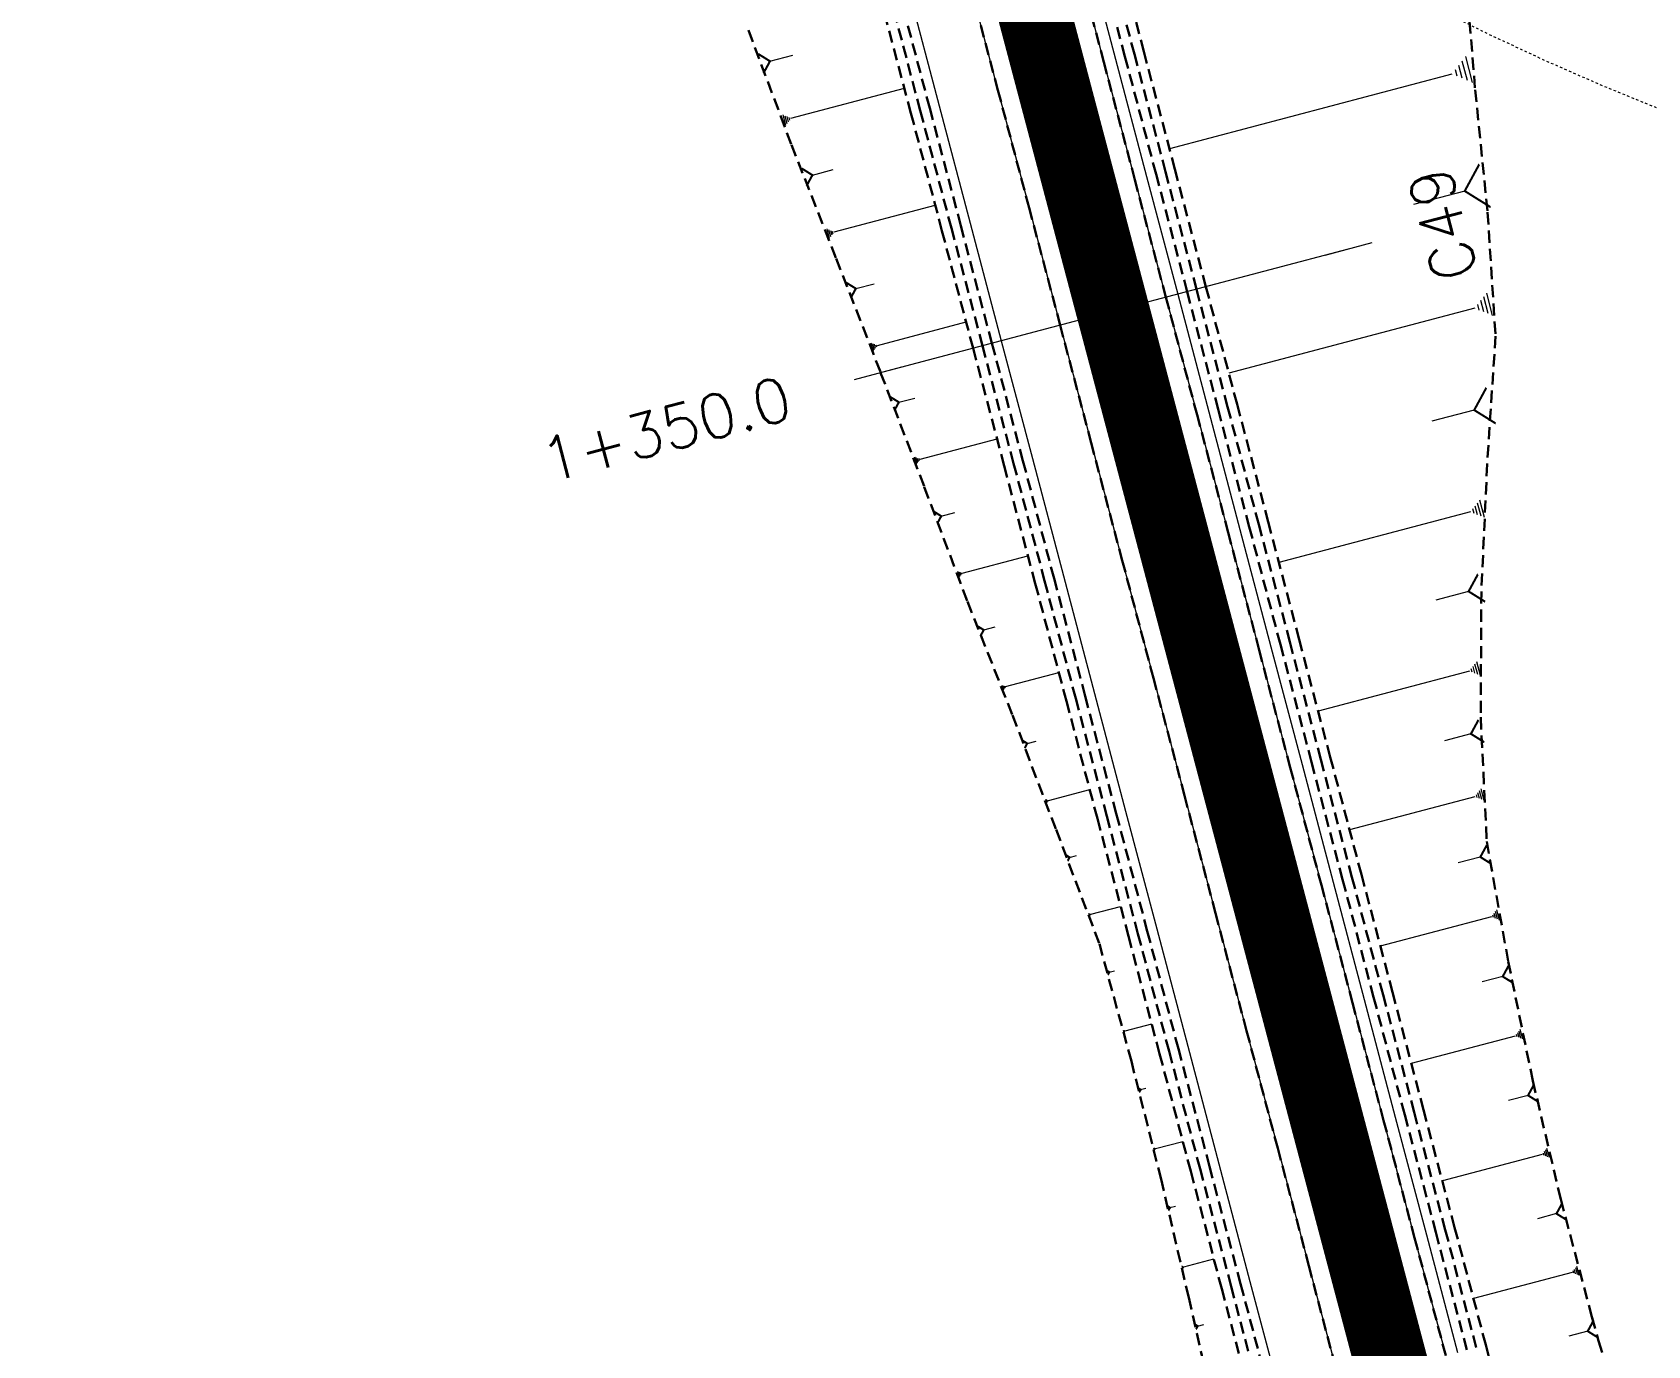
# Model space of a CAD drawing. Header units: metres. Extents: x 544752 to 548977, y 1840603 to 1844608.
# Drawn here: x 545449.7 to 545516.1, y 1843586.9 to 1843640.9 of the extents above; entities that cross this region are included whole.
import ezdxf

# ---------------------------------------------------------------- set-up
doc = ezdxf.new("R2010")
doc.units = ezdxf.units.M
doc.header["$MEASUREMENT"] = 0
for name, pattern in [('ACAD_ISO02W100', [15, 12, -3]), ('Anordnung Grundriss$0$GESTRICHELT', [0.75, 0.5, -0.25]), ('HIDDEN', [0.375, 0.25, -0.125])]:
    doc.linetypes.add(name, pattern=pattern)
doc.layers.add('C-ROAD', color=7, linetype='Continuous')
for name, color, linetype, lineweight in [('C-ROAD-CORR', 5, 'Continuous', 0), ('C-ROAD-SAMP', 150, 'HIDDEN', 0), ('C-ROAD-SAMP-TEXT', 11, 'Continuous', 0), ('C-TOPO-FEAT', 94, 'Continuous', 5), ('Đường', 5, 'ACAD_ISO02W100', 5)]:
    doc.layers.add(name, color=color, linetype=linetype, lineweight=lineweight)

# ---------------------------------------------------------------- blocks, each defined once
blk = doc.blocks.new('TB')
at = {"layer": 'Defpoints', "color": 5, "linetype": 'Anordnung Grundriss$0$GESTRICHELT', "lineweight": 5, "ltscale": 0.2}
blk.add_circle((-0.4049538253086098, -1.769394799566726e-07), 105.7280000291212, dxfattribs=at)

msp = doc.modelspace()

# ---------------------------------------------------------------- linework, layer by layer
at = {"layer": 'C-ROAD-CORR', "color": 160, "linetype": 'Continuous'}
for p, q in [((545480.0399001813, 1843639.661757034, 700.7319567514767), (545480.9826337878, 1843639.910929271, 699.756849856569)), ((545508.4916208172, 1843638.961218624, 707.2876753040516), (545508.3515265612, 1843639.49125987, 707.2876753040516)), ((545508.7033247966, 1843638.875406397, 707.4704228905472), (545508.4931834126, 1843639.670468267, 707.4704228905472)), ((545508.9150287759, 1843638.789594171, 707.6531704770427), (545508.6348402641, 1843639.849676664, 707.6531704770427)), ((545508.2799168378, 1843639.04703085, 707.104927717556), (545508.2098697098, 1843639.312051473, 707.104927717556)), ((545480.9026219767, 1843637.317191043, 700.2234017399289), (545485.5618182422, 1843638.548654893, 695.4042095818894)), ((545480.562781067, 1843637.454942374, 700.5167599761241), (545480.6752252438, 1843637.029514143, 700.5167599761241)), ((545480.6477412945, 1843637.420504541, 700.4434204170753), (545480.732074427, 1843637.101433368, 700.4434204170753)), ((545480.7327015218, 1843637.386066708, 700.3700808580265), (545480.7889236102, 1843637.173352593, 700.3700808580265)), ((545480.8176617493, 1843637.351628876, 700.2967412989777), (545480.8457727934, 1843637.245271818, 700.2967412989777)), ((545481.783301743, 1843634.979696045, 699.6959252950747), (545482.6348055219, 1843635.204755489, 698.8151810421293)), ((545482.6772381221, 1843632.647420869, 699.1544810075261), (545486.8313607203, 1843633.7453896, 694.8577066482106)), ((545482.3742371922, 1843632.770239461, 699.4160381536294), (545482.474492015, 1843632.390929182, 699.4160381536294)), ((545482.4499874247, 1843632.739534813, 699.3506488671036), (545482.5251785418, 1843632.455052104, 699.3506488671036)), ((545482.5257376572, 1843632.708830165, 699.2852595805778), (545482.5758650685, 1843632.519175026, 699.2852595805778)), ((545482.6014878897, 1843632.678125517, 699.2198702940519), (545482.6265515953, 1843632.583297948, 699.2198702940519)), ((545483.5679972444, 1843630.313871316, 698.6163879195719), (545484.3200506251, 1843630.512645203, 697.8385091721925)), ((545484.4562784989, 1843627.979327904, 698.0809083532869), (545488.1007777349, 1843628.942598993, 694.3112577231058)), ((545484.1904494021, 1843628.08707924, 698.310377945632), (545484.2784050693, 1843627.754302345, 698.310377945632)), ((545484.2569066763, 1843628.060141406, 698.2530105475457), (545484.3228734266, 1843627.810558735, 698.2530105475457)), ((545484.3233639505, 1843628.033203572, 698.1956431494594), (545484.3673417841, 1843627.866815125, 698.1956431494594)), ((545484.3898212247, 1843628.006265738, 698.1382757513732), (545484.4118101414, 1843627.923071514, 698.1382757513732)), ((545485.3366325865, 1843625.641650806, 697.55378309574), (545485.9924366041, 1843625.814985195, 696.8754588958573)), ((545508.9843705576, 1843625.31907002, 702.783223763629), (545507.23767589, 1843624.85740427, 700.9765479412769)), ((545486.2104738367, 1843623.301399118, 697.0335216088635), (545489.3710023726, 1843624.136752776, 693.7644611386031)), ((545485.9799454729, 1843623.394841633, 697.2325188229453), (545486.0562210812, 1843623.106255793, 697.2325188229453)), ((545486.0375775639, 1843623.371481004, 697.1827695194248), (545486.09478427, 1843623.155041625, 697.1827695194248)), ((545486.0952096549, 1843623.348120376, 697.1330202159044), (545486.1333474589, 1843623.203827456, 697.1330202159044)), ((545486.1528417458, 1843623.324759747, 697.0832709123839), (545486.1719106479, 1843623.252613287, 697.0832709123839)), ((545509.4097171866, 1843620.897787244, 701.6234413911632), (545509.2195642148, 1843621.617223723, 701.6234413911632)), ((545487.0783666715, 1843620.958839378, 696.5195225811838), (545487.6432773327, 1843621.108149907, 695.9352129979004)), ((545508.8350163813, 1843621.130736836, 701.1273468663137), (545500.9559065683, 1843619.048223382, 692.9776699566474)), ((545508.9786915827, 1843621.072499438, 701.2513704975261), (545508.9311533397, 1843621.252358557, 701.2513704975261)), ((545509.122366784, 1843621.01426204, 701.3753941287384), (545509.027290298, 1843621.373980279, 701.3753941287384)), ((545509.2660419852, 1843620.956024642, 701.4994177599508), (545509.1234272565, 1843621.495602001, 701.4994177599508)), ((545487.9411429416, 1843618.614294351, 696.010910244755), (545490.6419577348, 1843619.32814189, 693.2173499973779)), ((545487.7441460128, 1843618.694145213, 696.1809623779768), (545487.809326975, 1843618.447535541, 696.1809623779768)), ((545487.793395245, 1843618.674182497, 696.1384493446714), (545487.8422809667, 1843618.489225243, 696.1384493446714)), ((545487.8426444771, 1843618.654219782, 696.0959363113659), (545487.8752349584, 1843618.530914946, 696.0959363113659)), ((545487.8918937094, 1843618.634257067, 696.0534232780604), (545487.9081889499, 1843618.572604649, 696.0534232780604)), ((545508.7535301906, 1843617.86319419, 699.8683939387909), (545507.403838387, 1843617.506459557, 698.4723539815325)), ((545488.8242846507, 1843616.277812351, 695.4808332667108), (545489.297462407, 1843616.40287712, 694.9914066783991)), ((545509.2417278341, 1843614.406446185, 699.1080352389919), (545509.0916291319, 1843614.97433887, 699.1080352389919)), ((545489.72568477, 1843613.948559168, 694.9315124006672), (545491.9111514898, 1843614.526195977, 692.6709971793734)), ((545508.7880833595, 1843614.590326726, 698.7164392328297), (545502.5686477876, 1843612.946478809, 692.2834294544408)), ((545508.9014944781, 1843614.544356591, 698.8143382343702), (545508.8639698026, 1843614.686329762, 698.8143382343702)), ((545509.0149055969, 1843614.498386456, 698.9122372359108), (545508.9398562456, 1843614.782332798, 698.9122372359108)), ((545509.1283167155, 1843614.452416321, 699.0101362374513), (545509.0157426888, 1843614.878335834, 699.0101362374513)), ((545489.5662772338, 1843614.013173521, 695.0691165335735), (545489.6190208815, 1843613.813619952, 695.0691165335735)), ((545489.6061291179, 1843613.997019933, 695.0347155003469), (545489.6456868536, 1843613.847354756, 695.0347155003469)), ((545489.6459810019, 1843613.980866345, 695.0003144671203), (545489.6723528258, 1843613.88108956, 695.0003144671203)), ((545489.685832886, 1843613.964712756, 694.9659134338938), (545489.6990187978, 1843613.914824364, 694.9659134338938)), ((545490.6115487592, 1843611.613117824, 694.3985717515563), (545490.9847590411, 1843611.711760368, 694.012545501263)), ((545508.8483507446, 1843612.006804859, 697.8380835140101), (545507.7606967227, 1843611.719328965, 696.7130796647242)), ((545491.4826630261, 1843609.27180155, 693.881182185496), (545493.1812685078, 1843609.720756934, 692.1242469221245)), ((545509.200217549, 1843609.347559172, 697.2194292238352), (545509.1380415105, 1843609.58279983, 697.2194292238352)), ((545509.294175111, 1843609.309474354, 697.3005354824944), (545509.2009110535, 1843609.662335341, 697.3005354824944)), ((545509.3881326731, 1843609.271389536, 697.3816417411537), (545509.2637805963, 1843609.741870851, 697.3816417411537)), ((545491.3587670579, 1843609.322021621, 693.988131942437), (545491.3997608869, 1843609.166923041, 693.988131942437)), ((545491.38974105, 1843609.309466603, 693.9613945032017), (545491.4204864217, 1843609.193142668, 693.9613945032017)), ((545491.420715042, 1843609.296911586, 693.9346570639665), (545491.4412119564, 1843609.219362295, 693.9346570639665)), ((545491.451689034, 1843609.284356568, 693.9079196247312), (545491.4619374913, 1843609.245581923, 693.9079196247312)), ((545509.0123024248, 1843609.423728809, 697.0572167065167), (545503.8596947141, 1843608.06185226, 691.7276694503133)), ((545509.1062599869, 1843609.385643991, 697.1383229651759), (545509.0751719676, 1843609.50326432, 697.1383229651759)), ((545492.3526531288, 1843606.930048009, 693.3649762940959), (545492.6350959289, 1843607.004699962, 693.0728344632508)), ((545509.2354458628, 1843606.942795072, 696.3688760962281), (545508.3193549225, 1843606.70066471, 695.4213267714813)), ((545493.1317786467, 1843604.624239289, 692.9274184174434), (545493.1614740978, 1843604.511887689, 692.9274184174434)), ((545493.1542158449, 1843604.615144581, 692.9080501286577), (545493.1764874331, 1843604.530880881, 692.9080501286577)), ((545493.176653043, 1843604.606049873, 692.888681839872), (545493.1915007686, 1843604.549874072, 692.888681839872)), ((545493.1990902412, 1843604.596955165, 692.8693135510863), (545493.206514104, 1843604.568867265, 692.8693135510863)), ((545493.2215274394, 1843604.587860456, 692.8499452623006), (545494.4519774169, 1843604.913078494, 691.5772418721963)), ((545509.6891277716, 1843604.485456844, 695.9054787874328), (545505.123887744, 1843603.278826399, 691.1834693061736)), ((545509.7723747115, 1843604.451713476, 695.9773393984693), (545509.7448305478, 1843604.555925763, 695.9773393984693)), ((545509.8556216513, 1843604.417970108, 696.0492000095059), (545509.800533324, 1843604.626394682, 696.0492000095059)), ((545509.9388685911, 1843604.38422674, 696.1210606205424), (545509.8562361002, 1843604.696863601, 696.1210606205424)), ((545510.0221155308, 1843604.350483373, 696.1929212315789), (545509.9119388765, 1843604.76733252, 696.1929212315789)), ((545493.9853292808, 1843602.211054608, 692.4446163061372), (545494.1982701162, 1843602.26733662, 692.224363123867)), ((545510.1558257034, 1843602.03055394, 695.4551808083277), (545509.3078947597, 1843601.806438825, 694.5781320811343)), ((545494.5608609428, 1843599.830514708, 692.2215062669994), (545494.5871103881, 1843599.731200938, 692.2215062669994)), ((545494.5806944184, 1843599.822475394, 692.2043855694264), (545494.6003815024, 1843599.747990067, 692.2043855694264)), ((545494.6005278941, 1843599.81443608, 692.1872648718535), (545494.6136526166, 1843599.764779196, 692.1872648718535)), ((545494.6203613697, 1843599.806396767, 692.1701441742805), (545494.626923731, 1843599.781568324, 692.1701441742805)), ((545494.6401948453, 1843599.798357453, 692.1530234767075), (545495.7278573733, 1843600.085835595, 691.0280108293678)), ((545510.7482442643, 1843599.55302642, 695.1202555264596), (545510.7224715388, 1843599.650536538, 695.1202555264596)), ((545510.8261373725, 1843599.521453178, 695.1874945910691), (545510.7745919218, 1843599.716473415, 695.1874945910691)), ((545510.9040304809, 1843599.489879935, 695.2547336556787), (545510.8267123047, 1843599.782410291, 695.2547336556787)), ((545510.9819235893, 1843599.458306693, 695.3219727202883), (545510.8788326876, 1843599.848347167, 695.3219727202883)), ((545510.6703511559, 1843599.584599662, 695.05301646185), (545506.3987138188, 1843598.45557082, 690.6346919302498)), ((545495.2741239364, 1843597.380183035, 691.8830776582927), (545495.4849087717, 1843597.435895199, 691.6650545127351)), ((545511.1981402058, 1843597.141530488, 694.6643466079653), (545510.3952736842, 1843596.929326271, 693.8339098063446)), ((545495.8047148092, 1843594.989415689, 691.7060420607456), (545495.8317231166, 1843594.887230793, 691.7060420607456)), ((545495.8251216635, 1843594.981143962, 691.6884264098511), (545495.8453778941, 1843594.90450529, 691.6884264098511)), ((545495.8863422266, 1843594.95632878, 691.6355794571675), (545497.0054486942, 1843595.252117814, 690.4780430913812)), ((545495.8455285178, 1843594.972872235, 691.6708107589566), (545495.8590326717, 1843594.921779787, 691.6708107589566)), ((545495.8659353723, 1843594.964600507, 691.653195108062), (545495.8726874491, 1843594.939054284, 691.653195108062)), ((545511.7755550287, 1843594.709255935, 694.3261664222687), (545507.6753323884, 1843593.625533406, 690.0851429348182)), ((545511.8503223979, 1843594.678949682, 694.390707279384), (545511.8255838952, 1843594.772546859, 694.390707279384)), ((545511.9250897672, 1843594.648643429, 694.4552481364992), (545511.8756127616, 1843594.835837783, 694.4552481364992)), ((545511.9998571364, 1843594.618337176, 694.5197889936145), (545511.9256416281, 1843594.899128706, 694.5197889936145)), ((545512.0746245057, 1843594.588030922, 694.5843298507298), (545511.9756704945, 1843594.96241963, 694.5843298507298)), ((545496.4797295552, 1843592.527935485, 691.4074935055938), (545496.704379039, 1843592.587312189, 691.1751296023054)), ((545512.3660963906, 1843592.280249248, 694.0014905877555), (545511.5843145598, 1843592.073617887, 693.1928625211349)), ((545497.053578528, 1843590.094832639, 691.1995490339992), (545498.2826967698, 1843590.419698688, 689.9282231110557)), ((545496.9639268718, 1843590.131172098, 691.2769383387114), (545496.9935901829, 1843590.018942098, 691.2769383387114)), ((545496.9863397857, 1843590.122087233, 691.2575910125333), (545497.0085872692, 1843590.037914733, 691.2575910125333)), ((545497.0087526998, 1843590.113002368, 691.2382436863553), (545497.0235843555, 1843590.056887368, 691.2382436863553)), ((545497.0311656139, 1843590.103917503, 691.2188963601773), (545497.0385814417, 1843590.075860003, 691.2188963601773)), ((545513.0059705767, 1843589.863524017, 693.7275674905716), (545508.9528113494, 1843588.792240734, 689.5352235646894)), ((545513.0798797468, 1843589.833565627, 693.7913675310812), (545513.055425199, 1843589.926088471, 693.7913675310812)), ((545513.153788917, 1843589.803607236, 693.8551675715908), (545513.1048798212, 1843589.988652925, 693.8551675715908)), ((545513.2276980871, 1843589.773648846, 693.9189676121003), (545513.1543344435, 1843590.051217379, 693.9189676121003)), ((545513.3016072572, 1843589.743690456, 693.9827676526099), (545513.2037890658, 1843590.113781833, 693.9827676526099)), ((545497.6175807274, 1843587.659500771, 691.0017337421117), (545497.8690848126, 1843587.725975367, 690.7415930556245)), ((545513.6500345874, 1843587.447929897, 693.4579866747307), (545512.8670415463, 1843587.240978403, 692.648105805139))]:
    msp.add_line(p, q, dxfattribs=at)
at = {"layer": 'C-ROAD-CORR', "color": 5, "linetype": 'Anordnung Grundriss$0$GESTRICHELT', "lineweight": 30, "extrusion": (-0.6836310248872125, -0.1806892963238237, -0.7071067811905504), "const_width": 0.1, "elevation": -706528.524208465}
msp.add_lwpolyline([(-1643042.620162731, -705536.9957062524), (-1643043.028067767, -705537.5395796323), (-1643043.435972801, -705536.9957062524)], dxfattribs=at)
at = {"layer": 'C-ROAD-CORR', "color": 5, "linetype": 'Anordnung Grundriss$0$GESTRICHELT', "lineweight": 30, "extrusion": (-0.6836310248868873, -0.180689296268333, -0.7071067812050447), "const_width": 0.1, "elevation": -706528.1373662164}
msp.add_lwpolyline([(-1643037.687597099, -705538.1266941752), (-1643038.056028516, -705538.6179360647), (-1643038.424459934, -705538.1266941752)], dxfattribs=at)
at = {"layer": 'C-ROAD-CORR', "color": 5, "linetype": 'Anordnung Grundriss$0$GESTRICHELT', "lineweight": 30, "extrusion": (-0.6836310248449736, -0.1806892962340793, -0.7071067812543198), "const_width": 0.1, "elevation": -706527.7509406651}
msp.add_lwpolyline([(-1643032.763689619, -705539.3244374513), (-1643033.089090515, -705539.7583053132), (-1643033.414491412, -705539.3244374513)], dxfattribs=at)
at = {"layer": 'C-ROAD-CORR', "color": 5, "linetype": 'Anordnung Grundriss$0$GESTRICHELT', "lineweight": 30, "extrusion": (-0.6836310248926135, -0.1806892962598821, 0.7071067812016679), "const_width": 0.1, "elevation": -705553.2847597974}
msp.add_lwpolyline([(-1643022.521134206, 706548.1780438013), (-1643021.765368691, 706547.170356448), (-1643021.009603176, 706548.1780438016)], dxfattribs=at)
at = {"layer": 'C-ROAD-CORR', "color": 5, "linetype": 'Anordnung Grundriss$0$GESTRICHELT', "lineweight": 30, "extrusion": (-0.6836310249132547, -0.1806892962709363, -0.7071067811788874), "const_width": 0.1, "elevation": -706527.3645444885}
msp.add_lwpolyline([(-1643027.836260245, -705540.4961681062), (-1643028.120015655, -705540.8745086523), (-1643028.403771065, -705540.4961681061)], dxfattribs=at)
at = {"layer": 'C-ROAD-CORR', "color": 5, "linetype": 'Anordnung Grundriss$0$GESTRICHELT', "lineweight": 30, "extrusion": (-0.6836310249772628, -0.1806892962458864, -0.7071067811234054), "const_width": 0.1, "elevation": -706526.977770116}
msp.add_lwpolyline([(-1643022.903231256, -705541.6243855616), (-1643023.147658634, -705541.9502887315), (-1643023.39208601, -705541.6243855616)], dxfattribs=at)
at = {"layer": 'C-ROAD-CORR', "color": 5, "linetype": 'Anordnung Grundriss$0$GESTRICHELT', "lineweight": 30, "extrusion": (-0.683631024921831, -0.1806892961533178, 0.7071067812006511), "const_width": 0.1, "elevation": -705553.8406686144}
msp.add_lwpolyline([(-1643015.20015839, 706544.3827234013), (-1643014.616169362, 706543.6040713639), (-1643014.032180335, 706544.3827234011)], dxfattribs=at)
at = {"layer": 'C-ROAD-CORR', "color": 5, "linetype": 'Anordnung Grundriss$0$GESTRICHELT', "lineweight": 30, "extrusion": (-0.683631024964666, -0.1806892960331229, -0.7071067811899521), "const_width": 0.1, "elevation": -706526.5906589973}
msp.add_lwpolyline([(-1643017.971450183, -705542.7592575712), (-1643018.176186269, -705543.0322390198), (-1643018.380922356, -705542.7592575713)], dxfattribs=at)
at = {"layer": 'C-ROAD-CORR', "color": 5, "linetype": 'Anordnung Grundriss$0$GESTRICHELT', "lineweight": 30, "extrusion": (-0.6836310249239513, -0.1806892961364998, 0.7071067812028988), "const_width": 0.1, "elevation": -705554.2829204393}
msp.add_lwpolyline([(-1643009.400614185, 706541.8025147001), (-1643008.930004515, 706541.1750351394), (-1643008.459394844, 706541.8025147001)], dxfattribs=at)
at = {"layer": 'C-ROAD-CORR', "color": 5, "linetype": 'Anordnung Grundriss$0$GESTRICHELT', "lineweight": 30, "extrusion": (-0.6836310250036903, -0.1806892964419957, -0.7071067810477428), "const_width": 0.1, "elevation": -706526.2051283561}
msp.add_lwpolyline([(-1643013.047627, -705543.9616641896), (-1643013.209108834, -705544.1769733038), (-1643013.37059067, -705543.9616641899)], dxfattribs=at)
at = {"layer": 'C-ROAD-CORR', "color": 5, "linetype": 'Anordnung Grundriss$0$GESTRICHELT', "lineweight": 30, "extrusion": (-0.683631024991391, -0.1806892965904682, -0.7071067810216942), "const_width": 0.1, "elevation": -706525.8186253716}
msp.add_lwpolyline([(-1643008.114190224, -705545.0891986587), (-1643008.23639849, -705545.2521430146), (-1643008.358606757, -705545.0891986586)], dxfattribs=at)
at = {"layer": 'C-ROAD-CORR', "color": 5, "linetype": 'Anordnung Grundriss$0$GESTRICHELT', "lineweight": 30, "extrusion": (-0.6836310249351975, -0.1806892962260292, 0.7071067811691483), "const_width": 0.1, "elevation": -705554.671596051}
msp.add_lwpolyline([(-1643004.331461855, 706540.0143732277), (-1643003.935084655, 706539.4858702947), (-1643003.538707455, 706540.0143732276)], dxfattribs=at)
at = {"layer": 'C-ROAD-CORR', "color": 5, "linetype": 'Anordnung Grundriss$0$GESTRICHELT', "lineweight": 30, "extrusion": (-0.6836310247908715, -0.180689296089557, -0.7071067813435559), "const_width": 0.1, "elevation": -706525.4302764157}
msp.add_lwpolyline([(-1643003.165346916, -705546.0431744758), (-1643003.257482848, -705546.1660223844), (-1643003.349618779, -705546.0431744758)], dxfattribs=at)
at = {"layer": 'C-ROAD-CORR', "color": 5, "linetype": 'Anordnung Grundriss$0$GESTRICHELT', "lineweight": 30, "extrusion": (-0.683631024900698, -0.1806892962897436, 0.7071067811862213), "const_width": 0.1, "elevation": -705555.0593856386}
msp.add_lwpolyline([(-1642999.317527041, 706539.0707143911), (-1642998.95064153, 706538.581533709), (-1642998.583756019, 706539.0707143907)], dxfattribs=at)
at = {"layer": 'C-ROAD-CORR', "color": 5, "linetype": 'Anordnung Grundriss$0$GESTRICHELT', "lineweight": 30, "extrusion": (-0.6836310249776323, -0.1806892959379229, -0.7071067812017431), "const_width": 0.1, "elevation": -706525.0412040842}
msp.add_lwpolyline([(-1642998.166736362, -705546.4491983396), (-1642998.257939428, -705546.5708024282), (-1642998.349142494, -705546.44919834)], dxfattribs=at)
at = {"layer": 'C-ROAD-CORR', "color": 5, "linetype": 'Anordnung Grundriss$0$GESTRICHELT', "lineweight": 30, "extrusion": (-0.6836310248506801, -0.1806892963578088, 0.7071067812171857), "const_width": 0.1, "elevation": -705555.4478523668}
msp.add_lwpolyline([(-1642994.304862254, 706538.3148363429), (-1642993.957475362, 706537.8516538214), (-1642993.610088471, 706538.3148363429)], dxfattribs=at)
at = {"layer": 'C-ROAD-CORR', "color": 5, "linetype": 'Anordnung Grundriss$0$GESTRICHELT', "lineweight": 30, "extrusion": (-0.6836310250471787, -0.1806892961455227, -0.707106781081457), "const_width": 0.1, "elevation": -706524.6527760996}
msp.add_lwpolyline([(-1642993.16125249, -705546.7251090389), (-1642993.258454557, -705546.8547117952), (-1642993.355656625, -705546.7251090389)], dxfattribs=at)
at = {"layer": 'C-ROAD-CORR', "color": 5, "linetype": 'Anordnung Grundriss$0$GESTRICHELT', "lineweight": 30, "extrusion": (-0.6836310249436323, -0.1806892961944631, 0.7071067811690597), "const_width": 0.1, "elevation": -705555.8363815472}
msp.add_lwpolyline([(-1642989.297656158, 706537.7536854523), (-1642988.95939226, 706537.3026669207), (-1642988.621128361, 706537.753685452)], dxfattribs=at)
at = {"layer": 'C-ROAD-CORR', "color": 5, "linetype": 'Anordnung Grundriss$0$GESTRICHELT', "lineweight": 30, "extrusion": (-0.6836310247839905, -0.180689296517934, -0.707106781240744), "const_width": 0.1, "elevation": -706524.2646000555}
msp.add_lwpolyline([(-1642988.151466779, -705546.8955893314), (-1642988.260288383, -705547.0406848026), (-1642988.369109986, -705546.8955893314)], dxfattribs=at)
at = {"layer": 'C-ROAD-CORR', "color": 5, "linetype": 'Anordnung Grundriss$0$GESTRICHELT', "lineweight": 30, "extrusion": (-0.6836310249847288, -0.1806892962602702, 0.7071067811125116), "const_width": 0.1, "elevation": -705556.2254322319}
msp.add_lwpolyline([(-1642984.298128676, 706537.3746913661), (-1642983.959340706, 706536.9229740741), (-1642983.620552737, 706537.3746913659)], dxfattribs=at)
at = {"layer": 'C-ROAD-CORR', "color": 5, "linetype": 'Anordnung Grundriss$0$GESTRICHELT', "lineweight": 30}
msp.add_polyline3d([(545488.1312297294, 1843643.306909532, 695.938017877563), (545489.408895996, 1843638.472908196, 695.3880178775669), (545490.6865622626, 1843633.638906861, 694.8380178775708), (545491.9642285293, 1843628.804905525, 694.2880178775748), (545493.2418947958, 1843623.97090419, 693.7380178775787), (545494.5195610625, 1843619.136902855, 693.1880178775826), (545495.797227329, 1843614.302901519, 692.6380178775865), (545497.0748935957, 1843609.468900184, 692.0880178775905), (545498.3525598622, 1843604.634898848, 691.5380178775945), (545499.6302261289, 1843599.800897513, 690.9880178775984), (545500.9078923954, 1843594.966896177, 690.4380178776023), (545502.185558662, 1843590.132894842, 689.8880178776063), (545503.4632249286, 1843585.298893506, 689.3380178776102)], dxfattribs=at)
at = {"layer": 'C-ROAD-CORR', "color": 160, "linetype": 'Anordnung Grundriss$0$GESTRICHELT', "lineweight": 30}
msp.add_polyline3d([(545488.1312297294, 1843643.306909532, 695.788017877563), (545489.408895996, 1843638.472908196, 695.2380178775669), (545490.6865622626, 1843633.638906861, 694.6880178775708), (545491.9642285293, 1843628.804905525, 694.1380178775748), (545493.2418947958, 1843623.97090419, 693.5880178775787), (545494.5195610625, 1843619.136902855, 693.0380178775827), (545495.797227329, 1843614.302901519, 692.4880178775866), (545497.0748935957, 1843609.468900184, 691.9380178775905), (545498.3525598622, 1843604.634898848, 691.3880178775945), (545499.6302261289, 1843599.800897513, 690.8380178775984), (545500.9078923954, 1843594.966896177, 690.2880178776023), (545502.185558662, 1843590.132894842, 689.7380178776064), (545503.4632249286, 1843585.298893506, 689.1880178776103)], dxfattribs=at)
at = {"layer": 'C-ROAD-CORR', "color": 1, "linetype": 'Anordnung Grundriss$0$GESTRICHELT', "lineweight": 30}
msp.add_polyline3d([(545484.5540687412, 1843642.361436495, 695.838017877563), (545485.8317350078, 1843637.527435159, 695.2880178775669), (545487.1094012744, 1843632.693433824, 694.7380178775708), (545488.387067541, 1843627.859432488, 694.1880178775748), (545489.6647338076, 1843623.025431153, 693.6380178775787), (545490.9424000742, 1843618.191429817, 693.0880178775826), (545492.2200663408, 1843613.357428482, 692.5380178775865), (545493.4977326074, 1843608.523427146, 691.9880178775904), (545494.775398874, 1843603.689425811, 691.4380178775945), (545496.0530651406, 1843598.855424475, 690.8880178775984), (545497.3307314072, 1843594.02142314, 690.3380178776023), (545498.6083976738, 1843589.187421805, 689.7880178776063), (545499.8860639404, 1843584.353420469, 689.2380178776102)], dxfattribs=at)
at = {"layer": 'C-ROAD-CORR', "color": 92, "linetype": 'Anordnung Grundriss$0$GESTRICHELT', "lineweight": 30}
for points in [[(545484.940788848, 1843642.463649796, 695.438017877563), (545486.2184551146, 1843637.62964846, 694.8880178775669), (545487.4961213812, 1843632.795647125, 694.3380178775708), (545488.7737876478, 1843627.961645789, 693.7880178775748), (545490.0514539144, 1843623.127644454, 693.2380178775787), (545491.329120181, 1843618.293643119, 692.6880178775826), (545492.6067864476, 1843613.459641783, 692.1380178775865), (545493.8844527142, 1843608.625640448, 691.5880178775905), (545495.1621189808, 1843603.791639112, 691.0380178775945), (545496.4397852474, 1843598.957637777, 690.4880178775984), (545497.717451514, 1843594.123636441, 689.9380178776023), (545498.9951177806, 1843589.289635106, 689.3880178776063), (545500.2727840472, 1843584.45563377, 688.8380178776102)], [(545485.3275089548, 1843642.565863097, 695.438017877563), (545486.6051752215, 1843637.731861762, 694.8880178775669), (545487.882841488, 1843632.897860426, 694.3380178775708), (545489.1605077547, 1843628.063859091, 693.7880178775748), (545490.4381740212, 1843623.229857755, 693.2380178775787), (545491.7158402879, 1843618.39585642, 692.6880178775826), (545492.9935065544, 1843613.561855084, 692.1380178775865), (545494.271172821, 1843608.727853749, 691.5880178775905), (545495.5488390876, 1843603.893852414, 691.0380178775945), (545496.8265053543, 1843599.059851078, 690.4880178775984), (545498.1041716208, 1843594.225849743, 689.9380178776023), (545499.3818378875, 1843589.391848407, 689.3880178776063), (545500.659504154, 1843584.557847072, 688.8380178776102)]]:
    msp.add_polyline3d(points, dxfattribs=at)
at = {"layer": 'C-ROAD-SAMP', "color": 1, "linetype": 'Continuous', "lineweight": 13}
msp.add_lwpolyline([(545503.807531801, 1843631.935187879), (545494.1395291302, 1843629.379855345), (545484.4715264593, 1843626.824522812)], dxfattribs=at)
at = {"layer": 'C-ROAD-SAMP-TEXT', "color": 4, "linetype": 'Continuous', "lineweight": 9}
msp.add_line((545504.7743320682, 1843632.190721132), (545502.840731534, 1843631.679654625), dxfattribs=at)
at = {"layer": 'C-ROAD-SAMP-TEXT', "color": 1, "linetype": 'Continuous', "lineweight": -3}
msp.add_line((545493.1727288631, 1843629.124322092), (545495.1063293973, 1843629.635388599), dxfattribs=at)
at = {"layer": 'C-ROAD-SAMP-TEXT', "color": 4, "linetype": 'Continuous', "lineweight": 5}
msp.add_line((545485.4383267264, 1843627.080056065), (545483.5047261922, 1843626.568989559), dxfattribs=at)
at = {"layer": 'C-TOPO-FEAT', "color": 94, "linetype": 'Continuous', "lineweight": 0, "ltscale": 2}
for points in [[(545488.1312297294, 1843643.306909532, 695.4880178775629), (545489.408895996, 1843638.472908196, 694.9380178775668), (545490.6865622626, 1843633.638906861, 694.3880178775707), (545491.9642285293, 1843628.804905525, 693.8380178775748), (545493.2418947958, 1843623.97090419, 693.2880178775787), (545494.5195610625, 1843619.136902855, 692.7380178775826), (545495.797227329, 1843614.302901519, 692.1880178775865), (545497.0748935957, 1843609.468900184, 691.6380178775904), (545498.3525598622, 1843604.634898848, 691.0880178775944), (545499.6302261289, 1843599.800897513, 690.5380178775983), (545500.9078923954, 1843594.966896177, 689.9880178776023), (545502.185558662, 1843590.132894842, 689.4380178776063), (545503.4632249286, 1843585.298893506, 688.8880178776102)], [(545485.7142290616, 1843642.668076399, 695.838017877563), (545486.9918953283, 1843637.834075063, 695.2880178775669), (545488.2695615948, 1843633.000073728, 694.7380178775708), (545489.5472278615, 1843628.166072392, 694.1880178775748), (545490.824894128, 1843623.332071057, 693.6380178775787), (545492.1025603947, 1843618.498069721, 693.0880178775826), (545493.3802266612, 1843613.664068386, 692.5380178775865), (545494.6578929279, 1843608.83006705, 691.9880178775904), (545495.9355591944, 1843603.996065715, 691.4380178775945), (545497.2132254611, 1843599.162064379, 690.8880178775984), (545498.4908917276, 1843594.328063044, 690.3380178776023), (545499.7685579943, 1843589.494061708, 689.7880178776063), (545501.0462242608, 1843584.660060373, 689.2380178776102)]]:
    msp.add_polyline3d(points, dxfattribs=at)

# ---------------------------------------------------------------- block references
at = {"layer": 'Đường', "rotation": 340.3922441258827}
msp.add_blockref('TB', (545555.8292185961, 1843735.92075559), dxfattribs=at)

# ---------------------------------------------------------------- next in the draw order: texts
at = {"layer": 'C-ROAD-SAMP-TEXT', "color": 1, "linetype": 'Continuous', "lineweight": 13, "insert": (545507.6747328694, 1843632.957320892), "char_height": 1.8, "width": 4.674857142857143, "attachment_point": 5, "rotation": 104.80518520438851, "bg_fill": 3, "box_fill_scale": 1.416666666666667, "bg_fill_color": 256, "bg_fill_true_color": 13158600, "bg_fill_transparency": 0}
msp.add_mtext('{\\Fsimplex.shx|c0;C49}', dxfattribs=at)
at = {"layer": 'C-ROAD-SAMP-TEXT', "color": 1, "linetype": 'Continuous', "lineweight": -3, "insert": (545475.7703240556, 1843624.524723532), "char_height": 1.8, "width": 10.908, "attachment_point": 5, "rotation": 14.805185204388504, "bg_fill": 3, "box_fill_scale": 1.416666666666667, "bg_fill_color": 256, "bg_fill_true_color": 13158600, "bg_fill_transparency": 0}
msp.add_mtext('{\\Fsimplex.shx|c0;1+350.0}', dxfattribs=at)

# ---------------------------------------------------------------- next in the draw order: linework, layer by layer
at = {"layer": 'C-ROAD', "color": 1, "linetype": 'ACAD_ISO02W100', "lineweight": 60, "ltscale": 0.1, "const_width": 3, "flags": 128}
msp.add_lwpolyline([(545480.88680694, 1843679.521021658), (545507.3180593282, 1843579.51939159)], dxfattribs=at)
at = {"layer": 'C-ROAD-CORR', "color": 160, "linetype": 'Continuous'}
for p, q in [((545508.0682128584, 1843639.132843076, 706.9221801310605), (545496.4584229499, 1843636.064280224, 694.9137122978722)), ((545508.5944716108, 1843634.32434477, 705.6760692714137), (545506.488864254, 1843633.767815447, 703.4981557679166)), ((545509.0052465023, 1843629.507963036, 704.31870181554), (545498.8974315969, 1843626.836384516, 693.8637865145047)), ((545509.1895620374, 1843629.433252459, 704.4778070873222), (545509.1285770058, 1843629.663986988, 704.4778070873222)), ((545509.3738775724, 1843629.358541883, 704.6369123591044), (545509.2519075093, 1843629.820010941, 704.6369123591044)), ((545509.5581931075, 1843629.283831306, 704.7960176308866), (545509.3752380126, 1843629.976034893, 704.7960176308866)), ((545509.7425086425, 1843629.209120729, 704.9551229026688), (545509.4985685161, 1843630.132058845, 704.9551229026688))]:
    msp.add_line(p, q, dxfattribs=at)
at = {"layer": 'C-ROAD-CORR', "color": 5, "linetype": 'Anordnung Grundriss$0$GESTRICHELT', "lineweight": 30, "extrusion": (-0.6836310249189097, -0.1806892961796665, 0.7071067811967425), "const_width": 0.1, "elevation": -705552.599685323}
msp.add_lwpolyline([(-1643031.482482893, 706551.7911215178), (-1643030.571421872, 706550.5763734888), (-1643029.66036085, 706551.7911215178)], dxfattribs=at)
at = {"layer": 'C-ROAD-CORR', "color": 92, "linetype": 'Anordnung Grundriss$0$GESTRICHELT', "lineweight": 30}
for points in [[(545493.7386712785, 1843644.789002401, 695.518017877563), (545495.0163375451, 1843639.955001066, 694.9680178775669), (545496.2940038117, 1843635.12099973, 694.4180178775708), (545497.5716700783, 1843630.286998395, 693.8680178775749), (545498.8493363449, 1843625.452997059, 693.3180178775788), (545500.1270026115, 1843620.618995724, 692.7680178775827), (545501.4046688781, 1843615.784994388, 692.2180178775866), (545502.6823351447, 1843610.950993053, 691.6680178775905), (545503.9600014113, 1843606.116991717, 691.1180178775945), (545505.2376676779, 1843601.282990382, 690.5680178775984), (545506.5153339445, 1843596.448989047, 690.0180178776023), (545507.7930002111, 1843591.614987711, 689.4680178776064), (545509.0706664777, 1843586.780986376, 688.9180178776103)], [(545493.3519511716, 1843644.6867891, 695.518017877563), (545494.6296174383, 1843639.852787764, 694.9680178775669), (545495.9072837048, 1843635.018786429, 694.4180178775708), (545497.1849499715, 1843630.184785093, 693.8680178775749), (545498.462616238, 1843625.350783758, 693.3180178775788), (545499.7402825047, 1843620.516782423, 692.7680178775827), (545501.0179487712, 1843615.682781087, 692.2180178775866), (545502.2956150379, 1843610.848779752, 691.6680178775905), (545503.5732813044, 1843606.014778416, 691.1180178775945), (545504.8509475711, 1843601.180777081, 690.5680178775984), (545506.1286138376, 1843596.346775745, 690.0180178776023), (545507.4062801043, 1843591.51277441, 689.4680178776064), (545508.6839463708, 1843586.678773074, 688.9180178776103)]]:
    msp.add_polyline3d(points, dxfattribs=at)
at = {"layer": 'C-ROAD-CORR', "color": 1, "linetype": 'Anordnung Grundriss$0$GESTRICHELT', "lineweight": 30}
for points in [[(545494.1253913853, 1843644.891215703, 695.918017877563), (545495.403057652, 1843640.057214367, 695.3680178775669), (545496.6807239185, 1843635.223213032, 694.8180178775708), (545497.9583901851, 1843630.389211696, 694.2680178775748), (545499.2360564517, 1843625.555210361, 693.7180178775787), (545500.5137227183, 1843620.721209025, 693.1680178775827), (545501.7913889849, 1843615.88720769, 692.6180178775866), (545503.0690552515, 1843611.053206354, 692.0680178775905), (545504.3467215181, 1843606.219205019, 691.5180178775945), (545505.6243877847, 1843601.385203683, 690.9680178775984), (545506.9020540513, 1843596.551202348, 690.4180178776023), (545508.179720318, 1843591.717201012, 689.8680178776063), (545509.4573865845, 1843586.883199677, 689.3180178776103), (545509.7185387173, 1843585.895140595, 689.2055991053927)], [(545508.6138002891, 1843643.548922179, 709.0324148443623), (545509.0227718357, 1843638.485317692, 707.583889316894), (545509.5365715737, 1843633.449420157, 706.2437917604253), (545509.8601103331, 1843628.363235083, 704.7068997004535), (545509.5165437269, 1843623.10072858, 702.4799940064146), (545509.2796179941, 1843617.866408136, 700.363391212843), (545509.2495514974, 1843612.686762288, 698.460751161013), (545509.4997371093, 1843607.581189374, 696.8479870208071), (545510.3821821378, 1843602.642727818, 695.8891939623252), (545511.3939890887, 1843597.738457682, 695.0642050895137), (545512.5399332324, 1843592.869641107, 694.3779596544667), (545513.8198401821, 1843588.036232003, 693.8302772823035), (545514.0902329527, 1843587.050615297, 693.7274164695785), (545514.6721394263, 1843585.147110313, 693.596023380847)], [(545479.152746151, 1843640.93382256, 701.4248208337355), (545480.9218311874, 1843636.229707242, 700.3665268389759), (545482.7614840153, 1843631.544243572, 699.2352417687068), (545484.588304571, 1843626.855388227, 698.117229628303), (545486.3824551923, 1843622.157897949, 697.0330093013538), (545488.1516628362, 1843617.453815038, 695.9745884888781), (545490.0082853363, 1843612.772836592, 694.8257510110545), (545491.7962814976, 1843608.07371964, 693.7478964872748), (545493.579225912, 1843603.37326747, 692.6752671861813), (545494.8914328715, 1843598.548395523, 692.0895403726732), (545496.1119113453, 1843593.699278984, 691.598691983133), (545497.250232862, 1843588.828447687, 691.1928218046515), (545498.3456347988, 1843583.946272392, 690.8313450559881)]]:
    msp.add_polyline3d(points, dxfattribs=at)
at = {"layer": 'C-ROAD-CORR', "color": 5, "linetype": 'Anordnung Grundriss$0$GESTRICHELT', "lineweight": 30}
msp.add_polyline3d([(545492.4818309313, 1843644.456809172, 695.938017877563), (545493.7594971979, 1843639.622807836, 695.3880178775669), (545495.0371634645, 1843634.788806501, 694.8380178775708), (545496.3148297311, 1843629.954805166, 694.2880178775748), (545497.5924959977, 1843625.12080383, 693.7380178775787), (545498.8701622643, 1843620.286802495, 693.1880178775826), (545500.1478285309, 1843615.452801159, 692.6380178775865), (545501.4254947975, 1843610.618799824, 692.0880178775905), (545502.7031610641, 1843605.784798488, 691.5380178775945), (545503.9808273307, 1843600.950797153, 690.9880178775984), (545505.2584935973, 1843596.116795817, 690.4380178776023), (545506.5361598639, 1843591.282794482, 689.8880178776063), (545507.8138261305, 1843586.448793147, 689.3380178776102)], dxfattribs=at)
at = {"layer": 'C-ROAD-CORR', "color": 160, "linetype": 'Anordnung Grundriss$0$GESTRICHELT', "lineweight": 30}
msp.add_polyline3d([(545492.4818309313, 1843644.456809172, 695.788017877563), (545493.7594971979, 1843639.622807836, 695.2380178775669), (545495.0371634645, 1843634.788806501, 694.6880178775708), (545496.3148297311, 1843629.954805166, 694.1380178775748), (545497.5924959977, 1843625.12080383, 693.5880178775787), (545498.8701622643, 1843620.286802495, 693.0380178775827), (545500.1478285309, 1843615.452801159, 692.4880178775866), (545501.4254947975, 1843610.618799824, 691.9380178775905), (545502.7031610641, 1843605.784798488, 691.3880178775945), (545503.9808273307, 1843600.950797153, 690.8380178775984), (545505.2584935973, 1843596.116795817, 690.2880178776023), (545506.5361598639, 1843591.282794482, 689.7380178776064), (545507.8138261305, 1843586.448793147, 689.1880178776103)], dxfattribs=at)
at = {"layer": 'C-ROAD-CORR', "color": 150, "linetype": 'Anordnung Grundriss$0$GESTRICHELT', "lineweight": 30}
msp.add_polyline3d([(545490.3065303303, 1843643.881859352, 696.005517877563), (545491.584196597, 1843639.047858016, 695.4555178775669), (545492.8618628635, 1843634.213856681, 694.9055178775708), (545494.1395291302, 1843629.379855345, 694.3555178775748), (545495.4171953967, 1843624.54585401, 693.8055178775787), (545496.6948616634, 1843619.711852675, 693.2555178775826), (545497.9725279299, 1843614.877851339, 692.7055178775865), (545499.2501941966, 1843610.043850004, 692.1555178775905), (545500.5278604631, 1843605.209848668, 691.6055178775945), (545501.8055267298, 1843600.375847333, 691.0555178775984), (545503.0831929963, 1843595.541845997, 690.5055178776023), (545504.360859263, 1843590.707844662, 689.9555178776063), (545505.6385255295, 1843585.873843326, 689.4055178776102)], dxfattribs=at)
msp.add_polyline3d([(545490.3065303303, 1843643.881859352, 696.005517877563), (545491.584196597, 1843639.047858016, 695.4555178775669), (545492.8618628635, 1843634.213856681, 694.9055178775708), (545494.1395291302, 1843629.379855345, 694.3555178775748), (545495.4171953967, 1843624.54585401, 693.8055178775787), (545496.6948616634, 1843619.711852675, 693.2555178775826), (545497.9725279299, 1843614.877851339, 692.7055178775865), (545499.2501941966, 1843610.043850004, 692.1555178775905), (545500.5278604631, 1843605.209848668, 691.6055178775945), (545501.8055267298, 1843600.375847333, 691.0555178775984), (545503.0831929963, 1843595.541845997, 690.5055178776023), (545504.360859263, 1843590.707844662, 689.9555178776063), (545505.6385255295, 1843585.873843326, 689.4055178776102)], dxfattribs=at)
at = {"layer": 'C-ROAD-CORR', "color": 11, "linetype": 'Anordnung Grundriss$0$GESTRICHELT', "lineweight": 30}
for points in [[(545508.6138002891, 1843643.548922179, 709.0324148443623), (545509.0227718357, 1843638.485317692, 707.583889316894), (545509.5365715737, 1843633.449420157, 706.2437917604253), (545509.8601103331, 1843628.363235083, 704.7068997004535), (545509.5165437269, 1843623.10072858, 702.4799940064146), (545509.2796179941, 1843617.866408136, 700.363391212843), (545509.2495514974, 1843612.686762288, 698.460751161013), (545509.4997371093, 1843607.581189374, 696.8479870208071), (545510.3821821378, 1843602.642727818, 695.8891939623252), (545511.3939890887, 1843597.738457682, 695.0642050895137), (545512.5399332324, 1843592.869641107, 694.3779596544667), (545513.8198401821, 1843588.036232003, 693.8302772823035), (545513.8692155299, 1843587.856252459, 693.8114942786734)], [(545479.152746151, 1843640.93382256, 701.4248208337355), (545480.9218311874, 1843636.229707242, 700.3665268389759), (545482.7614840153, 1843631.544243572, 699.2352417687068), (545484.588304571, 1843626.855388227, 698.117229628303), (545486.3824551923, 1843622.157897949, 697.0330093013538), (545488.1516628362, 1843617.453815038, 695.9745884888781), (545490.0082853363, 1843612.772836592, 694.8257510110545), (545491.7962814976, 1843608.07371964, 693.7478964872748), (545493.579225912, 1843603.37326747, 692.6752671861813), (545494.8914328715, 1843598.548395523, 692.0895403726732), (545496.1119113453, 1843593.699278984, 691.598691983133), (545497.250232862, 1843588.828447687, 691.1928218046515), (545498.3456347988, 1843583.946272392, 690.8313450559881)]]:
    msp.add_polyline3d(points, dxfattribs=at)
at = {"layer": 'C-TOPO-FEAT', "color": 94, "linetype": 'Continuous', "lineweight": 0, "ltscale": 2}
for points in [[(545492.4818309313, 1843644.456809172, 695.4880178775629), (545493.7594971979, 1843639.622807836, 694.9380178775668), (545495.0371634645, 1843634.788806501, 694.3880178775707), (545496.3148297311, 1843629.954805166, 693.8380178775748), (545497.5924959977, 1843625.12080383, 693.2880178775787), (545498.8701622643, 1843620.286802495, 692.7380178775826), (545500.1478285309, 1843615.452801159, 692.1880178775865), (545501.4254947975, 1843610.618799824, 691.6380178775904), (545502.7031610641, 1843605.784798488, 691.0880178775944), (545503.9808273307, 1843600.950797153, 690.5380178775983), (545505.2584935973, 1843596.116795817, 689.9880178776023), (545506.5361598639, 1843591.282794482, 689.4380178776063), (545507.8138261305, 1843586.448793147, 688.8880178776102)], [(545492.9652310648, 1843644.584575799, 695.918017877563), (545494.2428973315, 1843639.750574463, 695.3680178775669), (545495.520563598, 1843634.916573128, 694.8180178775708), (545496.7982298647, 1843630.082571792, 694.2680178775748), (545498.0758961312, 1843625.248570457, 693.7180178775787), (545499.3535623979, 1843620.414569121, 693.1680178775827), (545500.6312286644, 1843615.580567786, 692.6180178775866), (545501.9088949311, 1843610.74656645, 692.0680178775905), (545503.1865611976, 1843605.912565115, 691.5180178775945), (545504.4642274643, 1843601.078563779, 690.9680178775984), (545505.7418937308, 1843596.244562444, 690.4180178776023), (545507.0195599975, 1843591.410561108, 689.8680178776063), (545508.297226264, 1843586.576559773, 689.3180178776103)], [(545490.3065303303, 1843643.881859352, 695.855517877563), (545491.584196597, 1843639.047858016, 695.3055178775669), (545492.8618628635, 1843634.213856681, 694.7555178775708), (545494.1395291302, 1843629.379855345, 694.2055178775748), (545495.4171953967, 1843624.54585401, 693.6555178775787), (545496.6948616634, 1843619.711852675, 693.1055178775827), (545497.9725279299, 1843614.877851339, 692.5555178775866), (545499.2501941966, 1843610.043850004, 692.0055178775905), (545500.5278604631, 1843605.209848668, 691.4555178775945), (545501.8055267298, 1843600.375847333, 690.9055178775984), (545503.0831929963, 1843595.541845997, 690.3555178776023), (545504.360859263, 1843590.707844662, 689.8055178776063), (545505.6385255295, 1843585.873843326, 689.2555178776103)], [(545490.3065303303, 1843643.881859352, 695.855517877563), (545491.584196597, 1843639.047858016, 695.3055178775669), (545492.8618628635, 1843634.213856681, 694.7555178775708), (545494.1395291302, 1843629.379855345, 694.2055178775748), (545495.4171953967, 1843624.54585401, 693.6555178775787), (545496.6948616634, 1843619.711852675, 693.1055178775827), (545497.9725279299, 1843614.877851339, 692.5555178775866), (545499.2501941966, 1843610.043850004, 692.0055178775905), (545500.5278604631, 1843605.209848668, 691.4555178775945), (545501.8055267298, 1843600.375847333, 690.9055178775984), (545503.0831929963, 1843595.541845997, 690.3555178776023), (545504.360859263, 1843590.707844662, 689.8055178776063), (545505.6385255295, 1843585.873843326, 689.2555178776103)], [(545490.3065303303, 1843643.881859352, 695.5555178775629), (545491.584196597, 1843639.047858016, 695.0055178775668), (545492.8618628635, 1843634.213856681, 694.4555178775707), (545494.1395291302, 1843629.379855345, 693.9055178775748), (545495.4171953967, 1843624.54585401, 693.3555178775787), (545496.6948616634, 1843619.711852675, 692.8055178775826), (545497.9725279299, 1843614.877851339, 692.2555178775865), (545499.2501941966, 1843610.043850004, 691.7055178775904), (545500.5278604631, 1843605.209848668, 691.1555178775944), (545501.8055267298, 1843600.375847333, 690.6055178775983), (545503.0831929963, 1843595.541845997, 690.0555178776023), (545504.360859263, 1843590.707844662, 689.5055178776063), (545505.6385255295, 1843585.873843326, 688.9555178776102)], [(545490.3065303303, 1843643.881859352, 695.5555178775629), (545491.584196597, 1843639.047858016, 695.0055178775668), (545492.8618628635, 1843634.213856681, 694.4555178775707), (545494.1395291302, 1843629.379855345, 693.9055178775748), (545495.4171953967, 1843624.54585401, 693.3555178775787), (545496.6948616634, 1843619.711852675, 692.8055178775826), (545497.9725279299, 1843614.877851339, 692.2555178775865), (545499.2501941966, 1843610.043850004, 691.7055178775904), (545500.5278604631, 1843605.209848668, 691.1555178775944), (545501.8055267298, 1843600.375847333, 690.6055178775983), (545503.0831929963, 1843595.541845997, 690.0555178776023), (545504.360859263, 1843590.707844662, 689.5055178776063), (545505.6385255295, 1843585.873843326, 688.9555178776102)]]:
    msp.add_polyline3d(points, dxfattribs=at)

doc.saveas('drawing.dxf')
